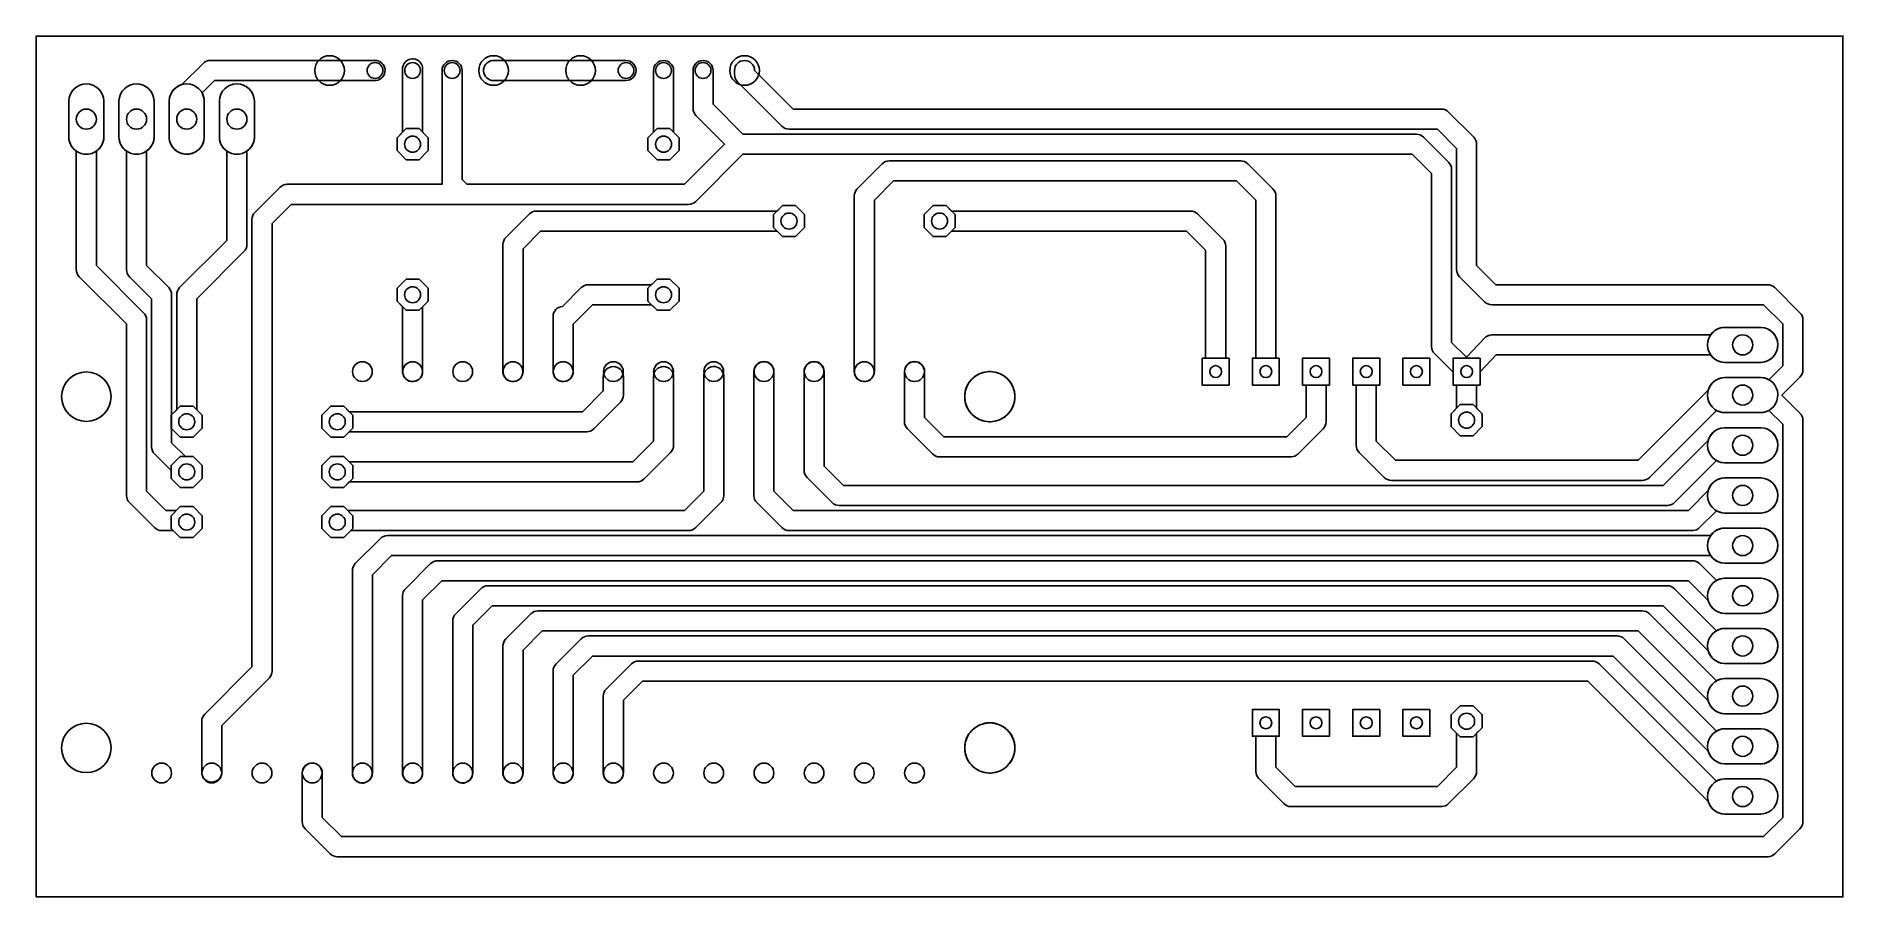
# Model space of a CAD drawing. Header units: millimetres. Extents: x 0 to 91.4, y -1.3 to 42.3.
import ezdxf

# ---------------------------------------------------------------- set-up
doc = ezdxf.new("R2010")
doc.units = ezdxf.units.MM

msp = doc.modelspace()

# ---------------------------------------------------------------- linework, layer by layer
at = {"layer": '16_copper'}
for points in [[(19.555, 40.696), (19.546, 40.752), (19.53, 40.806, 0.741237), (18.559, 40.769), (18.547, 40.714), (18.542, 40.64), (18.542, 37.436), (18.263, 37.156), (18.263, 36.504), (18.724, 36.043), (19.376, 36.043), (19.837, 36.504), (19.837, 37.156), (19.558, 37.436), (19.558, 40.64)], [(17.206, 40.055, 0.946018), (17.15, 41.068), (8.81, 41.068, 0.198912), (8.451, 40.919), (7.375, 39.844, 0.322663), (6.731, 39.028), (6.731, 37.172, 0.957291), (8.509, 37.172), (8.509, 39.028, 0.11806), (8.394, 39.426), (9.02, 40.052), (17.15, 40.052)], [(30.472, 33.782, 0.003713), (30.48, 33.782), (33.02, 33.782, 0.198912), (33.379, 33.931), (35.77, 36.322), (69.64, 36.322), (70.612, 35.35), (70.612, 26.59, 0.198912), (70.761, 26.231), (71.709, 25.283), (71.709, 24.639), (71.882, 24.639), (71.882, 23.466), (71.603, 23.186), (71.603, 22.534), (72.064, 22.073), (72.716, 22.073), (73.177, 22.534), (73.177, 23.186), (72.898, 23.466), (72.898, 24.639), (73.071, 24.639), (73.071, 25.303), (73.88, 26.162), (84.741, 26.162, 0.233858), (85.432, 25.781), (87.288, 25.781, 0.957291), (87.288, 27.559), (85.432, 27.559, 0.233858), (84.741, 27.178), (73.66, 27.178, 0.206857), (73.29, 27.018), (72.379, 26.05), (71.628, 26.8), (71.628, 35.56, 0.198912), (71.479, 35.919), (70.209, 37.189, 0.198912), (69.85, 37.338), (35.77, 37.338), (34.258, 38.85), (34.258, 40.56, 1), (33.242, 40.56), (33.242, 38.64, 0.198912), (33.391, 38.281), (34.842, 36.83), (32.81, 34.798), (30.576, 34.798, 0.095688), (30.38, 34.798), (21.8, 34.798), (21.558, 35.04), (21.558, 40.56, 1), (20.542, 40.56), (20.542, 34.83, 0.015775), (20.543, 34.798), (12.7, 34.798, 0.198912), (12.341, 34.649), (11.071, 33.379, 0.198912), (10.922, 33.02), (10.922, 10.37), (8.531, 7.979, 0.198912), (8.382, 7.62), (8.382, 5.051, 0.929363), (9.393, 4.977), (9.398, 5.051), (9.398, 7.41), (11.789, 9.801, 0.198912), (11.938, 10.16), (11.938, 32.81), (12.91, 33.782), (30.47, 33.782)], [(87.651, 0.763, 0.187977), (87.989, 0.911), (89.259, 2.181, 0.198912), (89.408, 2.54), (89.408, 22.86, 0.198912), (89.259, 23.219), (88.348, 24.13), (89.259, 25.041, 0.198912), (89.408, 25.4), (89.408, 27.94, 0.198912), (89.259, 28.299), (87.989, 29.569, 0.198912), (87.63, 29.718), (73.87, 29.718), (72.898, 30.69), (72.898, 36.83, 0.198912), (72.749, 37.189), (71.479, 38.459, 0.198912), (71.12, 38.608), (38.31, 38.608), (36.358, 40.56, 0.999563), (35.342, 40.56), (35.342, 40.35, 0.198912), (35.491, 39.991), (37.741, 37.741, 0.198912), (38.1, 37.592), (70.91, 37.592), (71.882, 36.62), (71.882, 30.48, 0.198912), (72.031, 30.121), (73.301, 28.851, 0.198912), (73.66, 28.702), (87.42, 28.702), (88.392, 27.73), (88.392, 25.61), (87.686, 24.904, 0.11806), (87.288, 25.019), (85.432, 25.019, 0.322663), (84.616, 24.375), (81.07, 20.828), (68.79, 20.828), (67.818, 21.8), (67.818, 24.639), (67.991, 24.639), (67.991, 26.001), (66.629, 26.001), (66.629, 24.639), (66.802, 24.639), (66.802, 21.59, 0.198912), (66.951, 21.231), (68.221, 19.961, 0.198912), (68.58, 19.812), (81.28, 19.812, 0.198912), (81.639, 19.961), (85.034, 23.356, 0.11806), (85.432, 23.241), (87.288, 23.241, 0.11806), (87.686, 23.356), (88.392, 22.65), (88.392, 2.75), (87.42, 1.778), (15.45, 1.778), (14.478, 2.75), (14.478, 5, 1), (13.462, 5), (13.462, 2.54, 0.198912), (13.611, 2.181), (14.881, 0.911, 0.198912), (15.24, 0.762), (87.63, 0.762)], [(23.094, 41.065, 0.946018), (23.15, 40.052), (29.85, 40.052, 1), (29.85, 41.068), (23.15, 41.068)], [(32.537, 36.504), (32.537, 37.156), (32.258, 37.436), (32.258, 40.56, 1), (31.242, 40.56), (31.242, 37.436), (30.963, 37.156), (30.963, 36.504), (31.424, 36.043), (32.076, 36.043)], [(8.407, 17.374), (8.407, 18.026), (7.946, 18.487), (7.294, 18.487), (7.094, 18.288), (6.56, 18.288), (5.588, 19.26), (5.588, 27.94, 0.198912), (5.439, 28.299), (3.048, 30.69), (3.048, 36.481, 0.233858), (3.429, 37.172), (3.429, 39.028, 0.957291), (1.651, 39.028), (1.651, 37.172, 0.233858), (2.032, 36.481), (2.032, 30.48, 0.198912), (2.181, 30.121), (4.572, 27.73), (4.572, 19.05, 0.198912), (4.721, 18.691), (5.991, 17.421, 0.198912), (6.35, 17.272), (6.934, 17.272), (7.294, 16.913), (7.946, 16.913)], [(8.407, 19.914), (8.407, 20.566), (7.946, 21.027), (7.551, 21.027), (6.858, 21.72), (6.858, 29.21, 0.198912), (6.709, 29.569), (5.588, 30.69), (5.588, 36.481, 0.233858), (5.969, 37.172), (5.969, 39.028, 0.957291), (4.191, 39.028), (4.191, 37.172, 0.233858), (4.572, 36.481), (4.572, 30.48, 0.198912), (4.721, 30.121), (5.842, 29), (5.842, 21.51, 0.198912), (5.991, 21.151), (6.833, 20.309), (6.833, 19.914), (7.294, 19.453), (7.946, 19.453)], [(8.407, 22.454), (8.407, 23.106), (8.128, 23.386), (8.128, 29), (10.519, 31.391, 0.198912), (10.668, 31.75), (10.668, 36.481, 0.233858), (11.049, 37.172), (11.049, 39.028, 0.957291), (9.271, 39.028), (9.271, 37.172, 0.233858), (9.652, 36.481), (9.652, 31.96), (7.261, 29.569, 0.198912), (7.112, 29.21), (7.112, 23.386), (6.833, 23.106), (6.833, 22.454), (7.294, 21.993), (7.946, 21.993)], [(62.911, 26.001), (62.738, 26.001), (62.738, 34.21, 0.198912), (62.589, 34.569), (61.319, 35.839, 0.198912), (60.96, 35.988), (43.18, 35.988, 0.198912), (42.821, 35.839), (41.551, 34.569, 0.198912), (41.402, 34.21), (41.402, 25.32, 0.929363), (42.413, 25.246), (42.418, 25.32), (42.418, 34), (43.39, 34.972), (60.75, 34.972), (61.722, 34), (61.722, 26.001), (61.549, 26.001), (61.549, 24.639), (62.911, 24.639)], [(24.177, 24.814, 0.38717), (24.638, 25.32), (24.638, 31.54), (25.53, 32.432), (37.494, 32.432), (37.774, 32.153), (38.426, 32.153), (38.887, 32.614), (38.887, 33.266), (38.426, 33.727), (37.774, 33.727), (37.494, 33.448), (25.32, 33.448, 0.198912), (24.961, 33.299), (23.771, 32.109, 0.198912), (23.622, 31.75), (23.622, 25.32), (23.625, 25.264), (23.634, 25.208), (23.65, 25.154), (23.671, 25.102), (23.698, 25.052), (23.73, 25.006), (23.768, 24.964), (23.809, 24.926), (23.855, 24.893), (23.904, 24.865), (23.956, 24.843), (24.009, 24.827), (24.065, 24.816), (24.121, 24.812)], [(60.371, 26.001), (60.198, 26.001), (60.198, 31.67, 0.198912), (60.049, 32.029), (58.779, 33.299, 0.198912), (58.42, 33.448), (46.326, 33.448), (46.046, 33.727), (45.394, 33.727), (44.933, 33.266), (44.933, 32.614), (45.394, 32.153), (46.046, 32.153), (46.326, 32.432), (58.21, 32.432), (59.182, 31.46), (59.182, 26.001), (59.009, 26.001), (59.009, 24.639), (60.371, 24.639)], [(18.545, 25.264, 0.946018), (19.558, 25.32), (19.558, 28.604), (19.837, 28.884), (19.837, 29.536), (19.376, 29.997), (18.724, 29.997), (18.263, 29.536), (18.263, 28.884), (18.542, 28.604), (18.542, 25.32)], [(26.717, 24.814, 0.38717), (27.178, 25.32), (27.178, 27.732, 0.016648), (27.203, 27.755), (28.15, 28.702), (31.144, 28.702), (31.424, 28.423), (32.076, 28.423), (32.537, 28.884), (32.537, 29.536), (32.076, 29.997), (31.424, 29.997), (31.144, 29.718), (27.94, 29.718, 0.198912), (27.581, 29.569), (26.632, 28.62, 0.39227), (26.162, 28.114), (26.162, 25.32), (26.165, 25.264), (26.174, 25.208), (26.19, 25.154), (26.211, 25.102), (26.238, 25.052), (26.27, 25.006), (26.308, 24.964), (26.349, 24.926), (26.395, 24.893), (26.444, 24.865), (26.496, 24.843), (26.549, 24.827), (26.605, 24.816), (26.661, 24.812)], [(83.841, 17.273, 0.187977), (84.179, 17.421), (85.034, 18.276, 0.11806), (85.432, 18.161), (87.288, 18.161, 0.957291), (87.288, 19.939), (85.432, 19.939, 0.322663), (84.616, 19.295), (83.61, 18.288), (38.31, 18.288), (37.338, 19.26), (37.338, 25.32, 1), (36.322, 25.32), (36.322, 19.05, 0.198912), (36.471, 18.691), (37.741, 17.421, 0.198912), (38.1, 17.272), (83.82, 17.272)], [(82.571, 18.543, 0.187977), (82.909, 18.691), (85.034, 20.816, 0.11806), (85.432, 20.701), (87.288, 20.701, 0.957291), (87.288, 22.479), (85.432, 22.479, 0.322663), (84.616, 21.835), (82.34, 19.558), (40.85, 19.558), (39.878, 20.53), (39.878, 25.32, 1), (38.862, 25.32), (38.862, 20.32, 0.198912), (39.011, 19.961), (40.281, 18.691, 0.198912), (40.64, 18.542), (82.55, 18.542)], [(63.521, 21.003, 0.187977), (63.859, 21.151), (65.129, 22.421, 0.198912), (65.278, 22.78), (65.278, 24.639), (65.451, 24.639), (65.451, 26.001), (64.089, 26.001), (64.089, 24.639), (64.262, 24.639), (64.262, 22.99), (63.29, 22.018), (45.93, 22.018), (44.958, 22.99), (44.958, 25.32, 1), (43.942, 25.32), (43.942, 22.78, 0.198912), (44.091, 22.421), (45.361, 21.151, 0.198912), (45.72, 21.002), (63.5, 21.002)], [(34.795, 25.122, 0.946018), (33.782, 25.066), (33.782, 19.26), (32.81, 18.288), (15.766, 18.288), (15.566, 18.487), (14.914, 18.487), (14.453, 18.026), (14.453, 17.374), (14.914, 16.913), (15.566, 16.913), (15.926, 17.272), (33.02, 17.272, 0.198912), (33.379, 17.421), (34.649, 18.691, 0.198912), (34.798, 19.05), (34.798, 25.066)], [(15.846, 19.732), (30.4, 19.732, 0.198912), (30.759, 19.881), (32.109, 21.231, 0.198912), (32.258, 21.59), (32.258, 25.066, 1), (31.242, 25.066), (31.242, 21.8), (30.19, 20.748), (15.846, 20.748), (15.566, 21.027), (14.914, 21.027), (14.453, 20.566), (14.453, 19.914), (14.914, 19.453), (15.566, 19.453)], [(15.846, 22.272), (27.86, 22.272, 0.198912), (28.219, 22.421), (29.569, 23.771, 0.198912), (29.718, 24.13), (29.718, 25.066, 1), (28.702, 25.066), (28.702, 24.34), (27.65, 23.288), (15.846, 23.288), (15.566, 23.567), (14.914, 23.567), (14.453, 23.106), (14.453, 22.454), (14.914, 21.993), (15.566, 21.993)], [(16.557, 4.494, 0.38717), (17.018, 5), (17.018, 15.03), (17.99, 16.002), (84.741, 16.002, 0.233858), (85.432, 15.621), (87.288, 15.621, 0.957291), (87.288, 17.399), (85.432, 17.399, 0.233858), (84.741, 17.018), (17.78, 17.018, 0.198912), (17.421, 16.869), (16.151, 15.599, 0.198912), (16.002, 15.24), (16.002, 5), (16.005, 4.944), (16.014, 4.888), (16.03, 4.834), (16.051, 4.782), (16.078, 4.732), (16.11, 4.686), (16.148, 4.644), (16.189, 4.606), (16.235, 4.573), (16.284, 4.545), (16.336, 4.523), (16.389, 4.507), (16.445, 4.496), (16.501, 4.492)], [(19.097, 4.494, 0.38717), (19.558, 5), (19.558, 13.76), (20.53, 14.732), (83.61, 14.732), (84.616, 13.725, 0.322663), (85.432, 13.081), (87.288, 13.081, 0.957291), (87.288, 14.859), (85.432, 14.859, 0.11806), (85.034, 14.744), (84.179, 15.599, 0.198912), (83.82, 15.748), (20.32, 15.748, 0.198912), (19.961, 15.599), (18.691, 14.329, 0.198912), (18.542, 13.97), (18.542, 5), (18.545, 4.944), (18.554, 4.888), (18.57, 4.834), (18.591, 4.782), (18.618, 4.732), (18.65, 4.686), (18.688, 4.644), (18.729, 4.606), (18.775, 4.573), (18.824, 4.545), (18.876, 4.523), (18.929, 4.507), (18.985, 4.496), (19.041, 4.492)], [(21.637, 4.494, 0.38717), (22.098, 5), (22.098, 12.49), (23.07, 13.462), (82.34, 13.462), (84.616, 11.185, 0.322663), (85.432, 10.541), (87.288, 10.541, 0.957291), (87.288, 12.319), (85.432, 12.319, 0.11806), (85.034, 12.204), (82.909, 14.329, 0.198912), (82.55, 14.478), (22.86, 14.478, 0.198912), (22.501, 14.329), (21.231, 13.059, 0.198912), (21.082, 12.7), (21.082, 5), (21.085, 4.944), (21.094, 4.888), (21.11, 4.834), (21.131, 4.782), (21.158, 4.732), (21.19, 4.686), (21.228, 4.644), (21.269, 4.606), (21.315, 4.573), (21.364, 4.545), (21.416, 4.523), (21.469, 4.507), (21.525, 4.496), (21.581, 4.492)], [(24.177, 4.494, 0.38717), (24.638, 5), (24.638, 11.22), (25.61, 12.192), (81.07, 12.192), (84.616, 8.645, 0.322663), (85.432, 8.001), (87.288, 8.001, 0.957291), (87.288, 9.779), (85.432, 9.779, 0.11806), (85.034, 9.664), (81.639, 13.059, 0.198912), (81.28, 13.208), (25.4, 13.208, 0.198912), (25.041, 13.059), (23.771, 11.789, 0.198912), (23.622, 11.43), (23.622, 5), (23.625, 4.944), (23.634, 4.888), (23.65, 4.834), (23.671, 4.782), (23.698, 4.732), (23.73, 4.686), (23.768, 4.644), (23.809, 4.606), (23.855, 4.573), (23.904, 4.545), (23.956, 4.523), (24.009, 4.507), (24.065, 4.496), (24.121, 4.492)], [(26.717, 4.494, 0.38717), (27.178, 5), (27.178, 9.95), (28.15, 10.922), (79.8, 10.922), (84.616, 6.105, 0.322663), (85.432, 5.461), (87.288, 5.461, 0.957291), (87.288, 7.239), (85.432, 7.239, 0.11806), (85.034, 7.124), (80.369, 11.789, 0.198912), (80.01, 11.938), (27.94, 11.938, 0.198912), (27.581, 11.789), (26.311, 10.519, 0.198912), (26.162, 10.16), (26.162, 5), (26.165, 4.944), (26.174, 4.888), (26.19, 4.834), (26.211, 4.782), (26.238, 4.732), (26.27, 4.686), (26.308, 4.644), (26.349, 4.606), (26.395, 4.573), (26.444, 4.545), (26.496, 4.523), (26.549, 4.507), (26.605, 4.496), (26.661, 4.492)], [(87.365, 2.928, 0.916331), (87.288, 4.699), (85.432, 4.699, 0.11806), (85.034, 4.584), (79.099, 10.519, 0.198912), (78.74, 10.668), (30.48, 10.668, 0.198912), (30.121, 10.519), (28.851, 9.249, 0.198912), (28.702, 8.89), (28.702, 5, 0.929363), (29.713, 4.926), (29.718, 5), (29.718, 8.68), (30.69, 9.652), (78.53, 9.652), (84.616, 3.565, 0.322663), (85.432, 2.921), (87.288, 2.921)], [(71.141, 3.303, 0.187977), (71.479, 3.451), (72.749, 4.721, 0.198912), (72.898, 5.08), (72.898, 7.014), (73.177, 7.294), (73.177, 7.946), (72.716, 8.407), (72.064, 8.407), (71.603, 7.946), (71.603, 7.294), (71.882, 7.014), (71.882, 5.29), (70.91, 4.318), (63.71, 4.318), (62.738, 5.29), (62.738, 6.859), (62.911, 6.859), (62.911, 8.221), (61.549, 8.221), (61.549, 6.859), (61.722, 6.859), (61.722, 5.08, 0.198912), (61.871, 4.721), (63.141, 3.451, 0.198912), (63.5, 3.302), (71.12, 3.302)]]:
    msp.add_lwpolyline(points, format="xyb", close=True, dxfattribs=at)
for points in [[(70.531, 26.001), (69.169, 26.001), (69.169, 24.639), (70.531, 24.639)], [(65.451, 8.221), (64.089, 8.221), (64.089, 6.859), (65.451, 6.859)], [(67.991, 8.221), (66.629, 8.221), (66.629, 6.859), (67.991, 6.859)], [(70.531, 8.221), (69.169, 8.221), (69.169, 6.859), (70.531, 6.859)]]:
    msp.add_lwpolyline(points, close=True, dxfattribs=at)
at = {"layer": '1_copper'}
for points in [[(2.656, 36.329, 0.36397), (3.429, 37.172), (3.429, 39.028, 0.957291), (1.651, 39.028), (1.651, 37.172), (1.658, 37.095), (1.671, 37.018), (1.691, 36.943), (1.718, 36.87), (1.751, 36.8), (1.79, 36.733), (1.834, 36.669), (1.884, 36.61), (1.939, 36.555), (1.998, 36.505), (2.062, 36.461), (2.129, 36.422), (2.199, 36.389), (2.272, 36.362), (2.347, 36.342), (2.424, 36.329), (2.501, 36.322), (2.579, 36.322)], [(5.196, 36.329, 0.36397), (5.969, 37.172), (5.969, 39.028, 0.957291), (4.191, 39.028), (4.191, 37.172), (4.198, 37.095), (4.211, 37.018), (4.231, 36.943), (4.258, 36.87), (4.291, 36.8), (4.33, 36.733), (4.374, 36.669), (4.424, 36.61), (4.479, 36.555), (4.538, 36.505), (4.602, 36.461), (4.669, 36.422), (4.739, 36.389), (4.812, 36.362), (4.887, 36.342), (4.964, 36.329), (5.041, 36.322), (5.119, 36.322)], [(7.736, 36.329, 0.36397), (8.509, 37.172), (8.509, 39.028, 0.957291), (6.731, 39.028), (6.731, 37.172), (6.738, 37.095), (6.751, 37.018), (6.771, 36.943), (6.798, 36.87), (6.831, 36.8), (6.87, 36.733), (6.914, 36.669), (6.964, 36.61), (7.019, 36.555), (7.078, 36.505), (7.142, 36.461), (7.209, 36.422), (7.279, 36.389), (7.352, 36.362), (7.427, 36.342), (7.504, 36.329), (7.581, 36.322), (7.659, 36.322)], [(10.276, 36.329, 0.36397), (11.049, 37.172), (11.049, 39.028, 0.957291), (9.271, 39.028), (9.271, 37.172), (9.278, 37.095), (9.291, 37.018), (9.311, 36.943), (9.338, 36.87), (9.371, 36.8), (9.41, 36.733), (9.454, 36.669), (9.504, 36.61), (9.559, 36.555), (9.618, 36.505), (9.682, 36.461), (9.749, 36.422), (9.819, 36.389), (9.892, 36.362), (9.967, 36.342), (10.044, 36.329), (10.121, 36.322), (10.199, 36.322)], [(87.365, 25.788, 0.916331), (87.288, 27.559), (85.432, 27.559, 0.957291), (85.432, 25.781), (87.288, 25.781)], [(87.365, 23.248, 0.916331), (87.288, 25.019), (85.432, 25.019, 0.957291), (85.432, 23.241), (87.288, 23.241)], [(87.365, 20.708, 0.916331), (87.288, 22.479), (85.432, 22.479, 0.957291), (85.432, 20.701), (87.288, 20.701)], [(87.365, 18.168, 0.916331), (87.288, 19.939), (85.432, 19.939, 0.957291), (85.432, 18.161), (87.288, 18.161)], [(87.365, 15.628, 0.916331), (87.288, 17.399), (85.432, 17.399, 0.957291), (85.432, 15.621), (87.288, 15.621)], [(87.365, 13.088, 0.916331), (87.288, 14.859), (85.432, 14.859, 0.957291), (85.432, 13.081), (87.288, 13.081)], [(87.365, 10.548, 0.916331), (87.288, 12.319), (85.432, 12.319, 0.957291), (85.432, 10.541), (87.288, 10.541)], [(87.365, 8.008, 0.916331), (87.288, 9.779), (85.432, 9.779, 0.957291), (85.432, 8.001), (87.288, 8.001)], [(87.365, 5.468, 0.916331), (87.288, 7.239), (85.432, 7.239, 0.957291), (85.432, 5.461), (87.288, 5.461)], [(87.365, 2.928, 0.916331), (87.288, 4.699), (85.432, 4.699, 0.957291), (85.432, 2.921), (87.288, 2.921)]]:
    msp.add_lwpolyline(points, format="xyb", close=True, dxfattribs=at)
for points in [[(19.837, 36.504), (19.837, 37.156), (19.376, 37.617), (18.724, 37.617), (18.263, 37.156), (18.263, 36.504), (18.724, 36.043), (19.376, 36.043)], [(32.537, 36.504), (32.537, 37.156), (32.076, 37.617), (31.424, 37.617), (30.963, 37.156), (30.963, 36.504), (31.424, 36.043), (32.076, 36.043)], [(38.887, 32.614), (38.887, 33.266), (38.426, 33.727), (37.774, 33.727), (37.313, 33.266), (37.313, 32.614), (37.774, 32.153), (38.426, 32.153)], [(46.507, 32.614), (46.507, 33.266), (46.046, 33.727), (45.394, 33.727), (44.933, 33.266), (44.933, 32.614), (45.394, 32.153), (46.046, 32.153)], [(19.837, 28.884), (19.837, 29.536), (19.376, 29.997), (18.724, 29.997), (18.263, 29.536), (18.263, 28.884), (18.724, 28.423), (19.376, 28.423)], [(32.537, 28.884), (32.537, 29.536), (32.076, 29.997), (31.424, 29.997), (30.963, 29.536), (30.963, 28.884), (31.424, 28.423), (32.076, 28.423)], [(60.371, 26.001), (59.009, 26.001), (59.009, 24.639), (60.371, 24.639)], [(62.911, 26.001), (61.549, 26.001), (61.549, 24.639), (62.911, 24.639)], [(65.451, 26.001), (64.089, 26.001), (64.089, 24.639), (65.451, 24.639)], [(67.991, 26.001), (66.629, 26.001), (66.629, 24.639), (67.991, 24.639)], [(70.531, 26.001), (69.169, 26.001), (69.169, 24.639), (70.531, 24.639)], [(73.071, 26.001), (71.709, 26.001), (71.709, 24.639), (73.071, 24.639)], [(8.407, 22.454), (8.407, 23.106), (7.946, 23.567), (7.294, 23.567), (6.833, 23.106), (6.833, 22.454), (7.294, 21.993), (7.946, 21.993)], [(16.027, 22.454), (16.027, 23.106), (15.566, 23.567), (14.914, 23.567), (14.453, 23.106), (14.453, 22.454), (14.914, 21.993), (15.566, 21.993)], [(73.177, 22.534), (73.177, 23.186), (72.716, 23.647), (72.064, 23.647), (71.603, 23.186), (71.603, 22.534), (72.064, 22.073), (72.716, 22.073)], [(8.407, 19.914), (8.407, 20.566), (7.946, 21.027), (7.294, 21.027), (6.833, 20.566), (6.833, 19.914), (7.294, 19.453), (7.946, 19.453)], [(16.027, 19.914), (16.027, 20.566), (15.566, 21.027), (14.914, 21.027), (14.453, 20.566), (14.453, 19.914), (14.914, 19.453), (15.566, 19.453)], [(8.407, 17.374), (8.407, 18.026), (7.946, 18.487), (7.294, 18.487), (6.833, 18.026), (6.833, 17.374), (7.294, 16.913), (7.946, 16.913)], [(16.027, 17.374), (16.027, 18.026), (15.566, 18.487), (14.914, 18.487), (14.453, 18.026), (14.453, 17.374), (14.914, 16.913), (15.566, 16.913)], [(73.177, 7.294), (73.177, 7.946), (72.716, 8.407), (72.064, 8.407), (71.603, 7.946), (71.603, 7.294), (72.064, 6.833), (72.716, 6.833)], [(62.911, 8.221), (61.549, 8.221), (61.549, 6.859), (62.911, 6.859)], [(65.451, 8.221), (64.089, 8.221), (64.089, 6.859), (65.451, 6.859)], [(67.991, 8.221), (66.629, 8.221), (66.629, 6.859), (67.991, 6.859)], [(70.531, 8.221), (69.169, 8.221), (69.169, 6.859), (70.531, 6.859)]]:
    msp.add_lwpolyline(points, close=True, dxfattribs=at)
at = {"layer": 'drills_NPTH'}
for centre in [(48.26, 24.05), (48.26, 6.27)]:
    msp.add_circle(centre, 1.27, dxfattribs=at)
at = {"layer": 'drills_PTH'}
for centre, radius in [((14.85, 40.56), 0.75), ((23.15, 40.56), 0.75), ((27.55, 40.56), 0.75), ((35.85, 40.56), 0.75), ((17.15, 40.56), 0.4), ((19.05, 40.56), 0.4), ((21.05, 40.56), 0.4), ((29.85, 40.56), 0.4), ((31.75, 40.56), 0.4), ((33.75, 40.56), 0.4), ((2.54, 38.1), 0.508), ((5.08, 38.1), 0.508), ((7.62, 38.1), 0.508), ((10.16, 38.1), 0.508), ((19.05, 36.83), 0.406), ((31.75, 36.83), 0.406), ((38.1, 32.94), 0.406), ((45.72, 32.94), 0.406), ((19.05, 29.21), 0.406), ((31.75, 29.21), 0.406), ((86.36, 26.67), 0.508), ((16.51, 25.32), 0.5), ((19.05, 25.32), 0.5), ((21.59, 25.32), 0.5), ((24.13, 25.32), 0.5), ((26.67, 25.32), 0.5), ((29.21, 25.32), 0.5), ((31.75, 25.32), 0.5), ((34.29, 25.32), 0.5), ((36.83, 25.32), 0.5), ((39.37, 25.32), 0.5), ((41.91, 25.32), 0.5), ((44.45, 25.32), 0.5), ((59.69, 25.32), 0.3), ((62.23, 25.32), 0.3), ((64.77, 25.32), 0.3), ((67.31, 25.32), 0.3), ((69.85, 25.32), 0.3), ((72.39, 25.32), 0.3), ((2.54, 24.05), 1.25), ((86.36, 24.13), 0.508), ((7.62, 22.78), 0.406), ((15.24, 22.78), 0.406), ((72.39, 22.86), 0.406), ((86.36, 21.59), 0.508), ((7.62, 20.24), 0.406), ((15.24, 20.24), 0.406), ((86.36, 19.05), 0.508), ((7.62, 17.7), 0.406), ((15.24, 17.7), 0.406), ((86.36, 16.51), 0.508), ((86.36, 13.97), 0.508), ((86.36, 11.43), 0.508), ((86.36, 8.89), 0.508), ((2.54, 6.27), 1.25), ((62.23, 7.54), 0.3), ((64.77, 7.54), 0.3), ((67.31, 7.54), 0.3), ((69.85, 7.54), 0.3), ((72.39, 7.62), 0.406), ((86.36, 6.35), 0.508), ((6.35, 5), 0.5), ((8.89, 5), 0.5), ((11.43, 5), 0.5), ((13.97, 5), 0.5), ((16.51, 5), 0.5), ((19.05, 5), 0.5), ((21.59, 5), 0.5), ((24.13, 5), 0.5), ((26.67, 5), 0.5), ((29.21, 5), 0.5), ((31.75, 5), 0.5), ((34.29, 5), 0.5), ((36.83, 5), 0.5), ((39.37, 5), 0.5), ((41.91, 5), 0.5), ((44.45, 5), 0.5), ((86.36, 3.81), 0.508)]:
    msp.add_circle(centre, radius, dxfattribs=at)
at = {"layer": 'holes'}
for points in [[(49.53, 24), (49.522, 23.901), (49.507, 23.802), (49.483, 23.705), (49.452, 23.61), (49.414, 23.518), (49.369, 23.429), (49.317, 23.344), (49.258, 23.263), (49.193, 23.187), (49.123, 23.117), (49.047, 23.052), (48.966, 22.993), (48.881, 22.941), (48.792, 22.896), (48.7, 22.858), (48.605, 22.827), (48.508, 22.803), (48.409, 22.788), (48.31, 22.78), (48.21, 22.78), (48.111, 22.788), (48.012, 22.803), (47.915, 22.827), (47.82, 22.858), (47.728, 22.896), (47.639, 22.941), (47.554, 22.993), (47.473, 23.052), (47.397, 23.117), (47.327, 23.187), (47.262, 23.263), (47.203, 23.344), (47.151, 23.429), (47.106, 23.518), (47.068, 23.61), (47.037, 23.705), (47.013, 23.802), (46.998, 23.901), (46.99, 24), (46.99, 24.1), (46.998, 24.199), (47.013, 24.298), (47.037, 24.395), (47.068, 24.49), (47.106, 24.582), (47.151, 24.671), (47.203, 24.756), (47.262, 24.837), (47.327, 24.913), (47.397, 24.983), (47.473, 25.048), (47.554, 25.107), (47.639, 25.159), (47.728, 25.204), (47.82, 25.242), (47.915, 25.273), (48.012, 25.297), (48.111, 25.312), (48.21, 25.32), (48.31, 25.32), (48.409, 25.312), (48.508, 25.297), (48.605, 25.273), (48.7, 25.242), (48.792, 25.204), (48.881, 25.159), (48.966, 25.107), (49.047, 25.048), (49.123, 24.983), (49.193, 24.913), (49.258, 24.837), (49.317, 24.756), (49.369, 24.671), (49.414, 24.582), (49.452, 24.49), (49.483, 24.395), (49.507, 24.298), (49.522, 24.199), (49.53, 24.1), (49.53, 24)], [(49.53, 6.22), (49.522, 6.121), (49.507, 6.022), (49.483, 5.925), (49.452, 5.83), (49.414, 5.738), (49.369, 5.649), (49.317, 5.564), (49.258, 5.483), (49.193, 5.407), (49.123, 5.337), (49.047, 5.272), (48.966, 5.213), (48.881, 5.161), (48.792, 5.116), (48.7, 5.078), (48.605, 5.047), (48.508, 5.023), (48.409, 5.008), (48.31, 5), (48.21, 5), (48.111, 5.008), (48.012, 5.023), (47.915, 5.047), (47.82, 5.078), (47.728, 5.116), (47.639, 5.161), (47.554, 5.213), (47.473, 5.272), (47.397, 5.337), (47.327, 5.407), (47.262, 5.483), (47.203, 5.564), (47.151, 5.649), (47.106, 5.738), (47.068, 5.83), (47.037, 5.925), (47.013, 6.022), (46.998, 6.121), (46.99, 6.22), (46.99, 6.32), (46.998, 6.419), (47.013, 6.518), (47.037, 6.615), (47.068, 6.71), (47.106, 6.802), (47.151, 6.891), (47.203, 6.976), (47.262, 7.057), (47.327, 7.133), (47.397, 7.203), (47.473, 7.268), (47.554, 7.327), (47.639, 7.379), (47.728, 7.424), (47.82, 7.462), (47.915, 7.493), (48.012, 7.517), (48.111, 7.532), (48.21, 7.54), (48.31, 7.54), (48.409, 7.532), (48.508, 7.517), (48.605, 7.493), (48.7, 7.462), (48.792, 7.424), (48.881, 7.379), (48.966, 7.327), (49.047, 7.268), (49.123, 7.203), (49.193, 7.133), (49.258, 7.057), (49.317, 6.976), (49.369, 6.891), (49.414, 6.802), (49.452, 6.71), (49.483, 6.615), (49.507, 6.518), (49.522, 6.419), (49.53, 6.32), (49.53, 6.22)]]:
    msp.add_lwpolyline(points, close=True, dxfattribs=at)
at = {"layer": 'outline'}
msp.add_lwpolyline([(0, -1.27), (91.43, -1.27), (91.43, 42.3), (0, 42.3), (0, -1.27)], close=True, dxfattribs=at)

doc.saveas('drawing.dxf')
